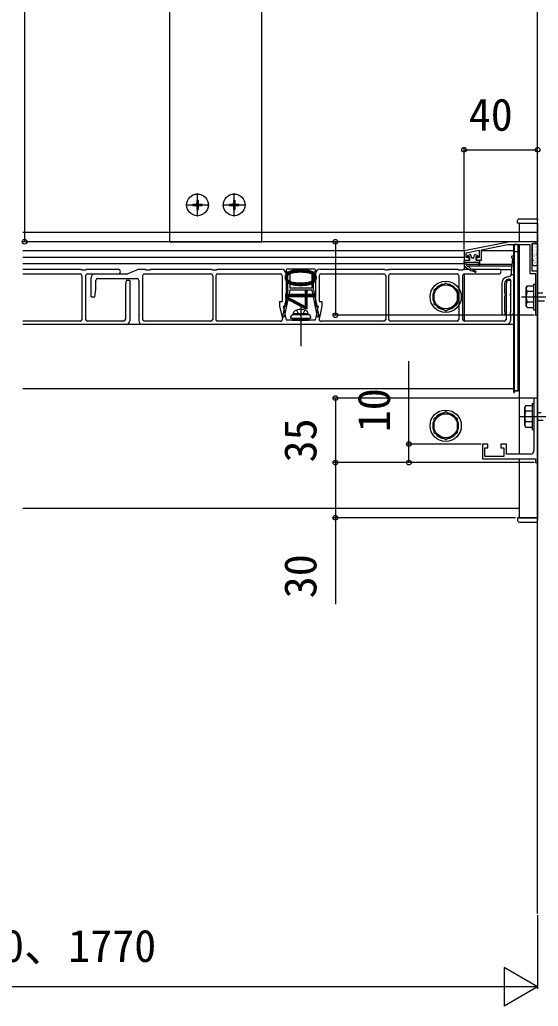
# Model space of a CAD drawing. Units: millimetres, scale not verified. Extents: x -1050 to 1050, y -1570 to 1562.
# Drawn here: x -59 to 223, y 398 to 934 of the extents above; entities that cross this region are included whole.
import ezdxf
from ezdxf.enums import TextEntityAlignment as Align

# ---------------------------------------------------------------- set-up
doc = ezdxf.new("R2010")
doc.units = ezdxf.units.MM
doc.header["$LTSCALE"] = 8
for name, color, linetype in [('0-2_YKK_11', 7, 'Continuous'), ('0-4_YKK_12', 2, 'Continuous'), ('0-5_YKK_13', 4, 'Continuous'), ('0-6_YKK_D', 6, 'Continuous'), ('0-8_YSS_K', 3, 'Continuous')]:
    doc.layers.add(name, color=color, linetype=linetype)
doc.styles.add('ＭＳ ゴシック', font='')
doc.styles.get('ＭＳ ゴシック').set_extended_font_data('MS Gothic')

msp = doc.modelspace()

# ---------------------------------------------------------------- linework, layer by layer
at = {"layer": '0-2_YKK_11'}
msp.add_lwpolyline([(207.5, 813), (182.5, 808), (182.5, 803), (185.2, 803), (185.2, 804.5), (183.7, 804.5), (183.7, 807.016), (190.7, 808.416), (190.7, 804.5), (189.2, 804.5), (189.2, 803), (191.9, 803), (191.9, 808.656), (206.119, 811.5), (218.3, 811.5), (218.3, 795.8), (221.3, 795.8), (221.3, 783.458), (221.42, 783.275), (221.42, 782.725), (221.3, 782.542), (221.3, 773), (222.5, 773), (222.5, 797), (219.5, 797), (219.5, 812), (222.5, 812), (222.5, 813)], close=True, dxfattribs=at)
for points in [[(222.5, 693), (222.5, 728), (220.5, 728), (220.5, 718.458), (220.62, 718.275), (220.62, 717.725), (220.5, 717.542), (220.5, 699.5)], [(218.5, 697.5), (205.5, 697.5), (205.5, 703), (202.5, 703), (202.5, 701), (204.2, 701), (204.2, 696.3), (193.8, 696.3), (193.8, 701), (195.5, 701), (195.5, 703), (192.5, 703), (192.5, 695), (221.3, 695), (221.3, 693), (222.5, 693)]]:
    msp.add_lwpolyline(points, dxfattribs=at)
msp.add_arc((218.5, 699.5), 2, 270.00001, 359.99999, dxfattribs=at)
at = {"layer": '0-4_YKK_12'}
for p, q in [((22.5, 813), (22.5, 1343)), ((72.5, 813), (72.5, 1343)), ((212.5, 823), (222.5, 823)), ((212.5, 823), (212.5, 812.998)), ((222.5, 818), (-57.5, 818)), ((212.5, 813), (-57.5, 813)), ((22.5, 813), (72.5, 813)), ((212.5, 813), (212.5, 812.998)), ((212.5, 813), (212.5, 812.998)), ((212.5, 811.5), (212.5, 697.5)), ((212.5, 811.5), (212.5, 697.5)), ((182.628, 808), (-57.5, 808)), ((182.5, 804.5), (-57.5, 804.5)), ((182.5, 804.5), (182.5, 798)), ((209.5, 808), (191.9, 808)), ((209.5, 733), (209.5, 808)), ((212.5, 808), (212, 808)), ((182.5, 801), (-57.5, 801)), ((182.5, 799.882), (182.61, 799.882)), ((183.7, 800.7), (190.277, 800.7)), ((184.324, 799.882), (208.419, 799.882)), ((190.9, 800.7), (208.505, 800.7)), ((182.5, 795.486), (182.5, 770.054)), ((208.189, 797.7), (202.229, 797.7)), ((209.5, 768), (-57.5, 768)), ((209.5, 733), (-57.5, 733)), ((212.5, 695), (212.5, 668)), ((212.5, 695), (212.5, 663)), ((212.5, 668), (-57.5, 668))]:
    msp.add_line(p, q, dxfattribs=at)
msp.add_lwpolyline([(222.5, 823), (222.5, 663), (212.5, 663)], dxfattribs=at)
at = {"layer": '0-5_YKK_13'}
for p, q in [((37.5, 826.7), (37.5, 839.3)), ((57.5, 826.7), (57.5, 839.3)), ((31.2, 833), (43.8, 833)), ((35, 833.35), (35, 832.65)), ((35, 833.35), (36.65, 833.35)), ((35, 832.65), (36.65, 832.65)), ((37.15, 835.5), (37.85, 835.5)), ((37.15, 835.5), (37.15, 833.85)), ((37.15, 832.15), (37.15, 830.5)), ((37.85, 835.5), (37.85, 833.85)), ((37.85, 832.15), (37.85, 830.5)), ((38.35, 833.35), (40, 833.35)), ((38.35, 832.65), (40, 832.65)), ((40, 833.35), (40, 832.65)), ((51.2, 833), (63.8, 833)), ((55, 833.35), (55, 832.65)), ((55, 833.35), (56.65, 833.35)), ((55, 832.65), (56.65, 832.65)), ((57.15, 835.5), (57.85, 835.5)), ((57.15, 835.5), (57.15, 833.85)), ((57.15, 832.15), (57.15, 830.5)), ((57.85, 835.5), (57.85, 833.85)), ((57.85, 832.15), (57.85, 830.5)), ((58.35, 833.35), (60, 833.35)), ((58.35, 832.65), (60, 832.65)), ((60, 833.35), (60, 832.65)), ((37.15, 830.5), (37.85, 830.5)), ((57.15, 830.5), (57.85, 830.5)), ((211.502, 823), (211.597, 824.561)), ((212.5, 823), (211.502, 823)), ((212.5, 823), (222.502, 823)), ((222.502, 823), (222.502, 824.561)), ((209.5, 731), (209.5, 811.5)), ((209.5, 811.5), (210, 811.5)), ((210, 732), (210, 811.5)), ((212, 811.5), (210, 811.5)), ((210, 731), (210, 811.5)), ((212, 732), (212, 811.5)), ((219.5, 811.2), (219.5, 800.8)), ((219.5, 810.505), (219.525, 810.505)), ((221.7, 812), (220.3, 812)), ((220.307, 811.312), (220.332, 811.312)), ((220.307, 809.817), (220.332, 809.817)), ((220.745, 811.088), (220.749, 811.09)), ((221.02, 810.505), (221.045, 810.505)), ((221.068, 809.782), (221.072, 809.784)), ((221.459, 809.729), (221.501, 809.757)), ((221.827, 811.312), (221.852, 811.312)), ((221.827, 809.817), (221.852, 809.817)), ((222.14, 811.582), (222.144, 811.584)), ((222.439, 810.268), (222.444, 810.269)), ((222.5, 800.8), (222.5, 811.2)), ((185.82, 805.957), (184.385, 805.362)), ((185.5, 804.784), (184.5, 804.784)), ((185.5, 804.784), (185.5, 802.984)), ((186.64, 804.207), (186.225, 805.757)), ((187.759, 804.207), (188.175, 805.757)), ((190.015, 805.362), (188.579, 805.957)), ((189.9, 804.784), (188.9, 804.784)), ((188.9, 804.784), (188.9, 802.984)), ((209.5, 807.5), (210, 807.5)), ((209.5, 774.189), (209.5, 804.589)), ((212, 807.5), (210, 807.5)), ((219.5, 809.01), (219.525, 809.01)), ((219.5, 807.515), (219.525, 807.515)), ((219.5, 806.02), (219.525, 806.02)), ((219.5, 804.525), (219.525, 804.525)), ((219.672, 809.288), (219.677, 809.29)), ((219.995, 807.982), (220, 807.983)), ((220.295, 806.667), (220.3, 806.669)), ((220.307, 808.322), (220.332, 808.322)), ((220.307, 806.827), (220.332, 806.827)), ((220.307, 805.332), (220.332, 805.332)), ((220.575, 805.226), (220.616, 805.253)), ((220.783, 805.42), (220.788, 805.421)), ((221.017, 807.477), (221.059, 807.505)), ((221.02, 809.01), (221.045, 809.01)), ((221.02, 807.515), (221.045, 807.515)), ((221.02, 806.02), (221.045, 806.02)), ((221.02, 804.525), (221.045, 804.525)), ((221.367, 808.467), (221.372, 808.469)), ((221.827, 808.322), (221.852, 808.322)), ((221.827, 806.827), (221.852, 806.827)), ((221.827, 805.332), (221.852, 805.332)), ((221.855, 807.22), (221.86, 807.221)), ((221.919, 806.116), (221.961, 806.143)), ((222.178, 805.914), (222.183, 805.915)), ((222.362, 808.367), (222.403, 808.395)), ((222.477, 804.599), (222.482, 804.601)), ((182.5, 801.784), (182.5, 800.115)), ((182.8, 802.984), (185.5, 802.984)), ((183.7, 800.484), (183.7, 801.784)), ((187.47, 803.984), (186.93, 803.984)), ((188.9, 802.984), (190.6, 802.984)), ((190.1, 801.784), (190.304, 800.536)), ((190.9, 802.684), (190.9, 800.584)), ((208.832, 803.814), (207.852, 794.488)), ((219.5, 803.03), (219.525, 803.03)), ((219.5, 801.535), (219.525, 801.535)), ((219.69, 800.723), (219.732, 800.75)), ((219.711, 803.62), (219.715, 803.621)), ((220.034, 802.313), (220.038, 802.315)), ((220.132, 802.974), (220.174, 803.002)), ((220.3, 800), (221.7, 800)), ((220.307, 803.837), (220.332, 803.837)), ((220.307, 802.342), (220.332, 802.342)), ((220.307, 800.847), (220.332, 800.847)), ((220.333, 800.999), (220.338, 801.001)), ((221.02, 803.03), (221.045, 803.03)), ((221.02, 801.535), (221.045, 801.535)), ((221.02, 800.04), (221.045, 800.04)), ((221.035, 801.613), (221.077, 801.64)), ((221.106, 804.114), (221.111, 804.115)), ((221.405, 802.799), (221.41, 802.801)), ((221.477, 803.864), (221.519, 803.892)), ((221.827, 803.837), (221.852, 803.837)), ((221.827, 802.342), (221.852, 802.342)), ((221.827, 800.847), (221.852, 800.847)), ((221.893, 801.551), (221.898, 801.553)), ((222.216, 800.245), (222.221, 800.247)), ((-57.5, 798), (-25.834, 798)), ((-57.5, 795.5), (-26.334, 795.5)), ((-25.834, 798), (-25.334, 797.7)), ((-25.334, 797.7), (-23.334, 797.7)), ((-25.334, 794.5), (-25.334, 770.8)), ((-23.334, 797.7), (-22.834, 798)), ((-23.334, 794.5), (-23.334, 770.8)), ((-22.834, 798), (-5.584, 798)), ((-22.334, 795.5), (-5.584, 795.5)), ((-20.334, 783), (-20.334, 793.5)), ((-18.334, 795.5), (-0.334, 795.5)), ((5.666, 798), (-0.334, 795.5)), ((5.666, 798), (9.166, 798)), ((7.666, 794.5), (7.666, 770.8)), ((8.666, 795.5), (44.866, 795.5)), ((9.166, 798), (9.666, 797.7)), ((9.666, 797.7), (11.666, 797.7)), ((11.666, 797.7), (12.166, 798)), ((12.166, 798), (45.166, 798)), ((45.166, 798), (45.666, 797.7)), ((45.866, 794.5), (45.866, 770.8)), ((47.466, 794.5), (47.466, 770.8)), ((47.666, 797.7), (48.166, 798)), ((48.166, 798), (83.166, 798)), ((48.466, 795.5), (82.666, 795.5)), ((83.666, 794.5), (83.666, 780.5)), ((85.666, 797.5), (85.666, 797.1)), ((85.666, 795.5), (85.666, 778)), ((101.166, 798), (86.166, 798)), ((86.166, 796.6), (86.666, 796.6)), ((86.666, 786.7), (86.666, 796.6)), ((87.666, 796.6), (87.666, 787.7)), ((87.666, 796.6), (99.666, 796.6)), ((99.666, 796.6), (99.666, 787.7)), ((100.666, 786.7), (100.666, 796.6)), ((100.666, 796.6), (101.166, 796.6)), ((101.666, 797.1), (101.666, 797.5)), ((101.666, 795.5), (101.666, 778)), ((103.666, 794.5), (103.666, 780.5)), ((104.166, 798), (139.166, 798)), ((104.666, 795.5), (138.866, 795.5)), ((139.166, 798), (139.666, 797.7)), ((139.666, 797.7), (140.666, 797.7)), ((139.866, 794.5), (139.866, 770.8)), ((141.666, 797.7), (140.666, 797.7)), ((141.466, 794.5), (141.466, 770.8)), ((141.666, 797.7), (142.166, 798)), ((142.166, 798), (179.166, 798)), ((142.466, 795.5), (178.666, 795.5)), ((179.166, 798), (179.666, 797.7)), ((179.666, 797.7), (181.666, 797.7)), ((179.666, 794.5), (179.666, 770.8)), ((181.666, 797.7), (182.166, 798)), ((181.666, 794.5), (181.666, 770.8)), ((182.166, 798), (185.138, 798)), ((182.666, 795.5), (201.416, 795.5)), ((186.894, 798), (201.416, 798)), ((205.965, 793.983), (207.852, 794.488)), ((207.925, 795.189), (209.5, 795.189)), ((-17.834, 787), (-17.834, 792)), ((-16.834, 793), (4.666, 793)), ((-1.634, 789.6), (-1.634, 770.8)), ((0.666, 792), (0.666, 770)), ((5.666, 792), (5.666, 770)), ((203, 790.119), (203, 774.189)), ((204.5, 790.119), (204.5, 785.163)), ((205.666, 792), (205.366, 789.6)), ((205.366, 789.6), (205.366, 770.8)), ((207.666, 792), (205.666, 792)), ((206.353, 792.534), (206.741, 792.638)), ((207.666, 792), (207.666, 774.741)), ((208, 785.163), (208, 791.672)), ((216.3, 788), (216.733, 788.75)), ((220.3, 788.75), (216.731, 788.75)), ((220.3, 790), (220.3, 776)), ((220.3, 790), (221.3, 790)), ((220.3, 788.75), (220.3, 777.25)), ((221.3, 790), (221.3, 776)), ((-20.334, 783), (-18.334, 783)), ((-18.334, 783), (-17.834, 787)), ((87.666, 786.599), (84.733, 772.2)), ((86.666, 786.7), (84.935, 778.2)), ((99.666, 787.7), (87.666, 787.7)), ((99.666, 786.7), (87.666, 786.7)), ((87.666, 786.7), (87.666, 786.599)), ((99.666, 786.7), (99.666, 786.599)), ((99.666, 786.599), (102.599, 772.2)), ((100.666, 786.7), (102.398, 778.2)), ((204.5, 783.214), (204.5, 775.163)), ((208, 775.163), (208, 783.214)), ((213.8, 783), (312.8, 783)), ((216.3, 778), (216.3, 788)), ((220.3, 785.887), (216.747, 785.887)), ((222.5, 785.25), (225.3, 785.25)), ((82.166, 780.5), (83.666, 780.5)), ((82.166, 780.5), (82.166, 778)), ((82.166, 778), (83.685, 771.012)), ((84.166, 778), (85.666, 778)), ((84.166, 778), (85.84, 770.3)), ((84.635, 777.9), (84.635, 776.727)), ((103.166, 778), (101.492, 770.3)), ((101.666, 778), (103.166, 778)), ((105.166, 778), (103.647, 771.012)), ((103.666, 780.5), (105.166, 780.5)), ((105.166, 780.5), (105.166, 778)), ((216.3, 778), (216.733, 777.25)), ((220.3, 780.113), (216.747, 780.113)), ((226.3, 780.75), (222.5, 780.75)), ((84.635, 776.727), (83.916, 773.2)), ((83.916, 773.2), (84.004, 772.2)), ((84.004, 772.2), (84.733, 772.2)), ((89.666, 773.8), (89.808, 774.602)), ((97.666, 773.8), (89.666, 773.8)), ((89.666, 773.8), (89.754, 773.3)), ((97.666, 773.3), (89.666, 773.3)), ((97.578, 773.3), (89.754, 773.3)), ((93.666, 777.2), (93.666, 756.3)), ((97.666, 773.8), (97.525, 774.602)), ((97.666, 773.8), (97.578, 773.3)), ((102.599, 772.2), (103.329, 772.2)), ((103.416, 773.2), (103.329, 772.2)), ((207.666, 773.636), (207.666, 770)), ((216.731, 777.25), (220.3, 777.25)), ((220.3, 776), (221.3, 776)), ((-26.334, 769.8), (-57.5, 769.8)), ((-1.334, 768), (-57.5, 768)), ((-2.634, 769.8), (-22.334, 769.8)), ((205.666, 768), (7.666, 768)), ((44.866, 769.8), (8.666, 769.8)), ((82.708, 769.8), (48.466, 769.8)), ((93.166, 770.3), (85.84, 770.3)), ((88.166, 771.8), (88.166, 771.5)), ((89.166, 771.5), (89.166, 770.3)), ((89.166, 770.397), (89.264, 770.3)), ((89.186, 771.5), (90.386, 770.3)), ((90.309, 771.5), (91.509, 770.3)), ((91.431, 771.5), (92.631, 770.3)), ((92.554, 771.5), (93.754, 770.3)), ((93.676, 771.5), (94.876, 770.3)), ((101.492, 770.3), (94.166, 770.3)), ((94.799, 771.5), (95.999, 770.3)), ((95.921, 771.5), (97.121, 770.3)), ((97.044, 771.5), (98.166, 770.377)), ((138.866, 769.8), (104.624, 769.8)), ((178.666, 769.8), (142.466, 769.8)), ((204.366, 769.8), (182.666, 769.8)), ((210, 731), (209.5, 731)), ((210, 732), (212, 732)), ((219.5, 725), (219.5, 711)), ((219.5, 725), (220.5, 725)), ((220.5, 725), (220.5, 711)), ((215.5, 723), (215.933, 723.75)), ((215.5, 713), (215.5, 723)), ((219.5, 723.75), (215.931, 723.75)), ((219.5, 720.887), (215.947, 720.887)), ((219.5, 723.75), (219.5, 712.25)), ((222.5, 720.25), (224.5, 720.25)), ((213, 718), (312, 718)), ((219.5, 715.113), (215.947, 715.113)), ((225.5, 715.75), (222.5, 715.75)), ((215.5, 713), (215.933, 712.25)), ((215.931, 712.25), (219.5, 712.25)), ((219.5, 711), (220.5, 711)), ((211.502, 663), (211.597, 661.439)), ((212.5, 663), (211.502, 663)), ((212.5, 663), (222.502, 663)), ((222.502, 663), (222.502, 661.439))]:
    msp.add_line(p, q, dxfattribs=at)
for points in [[(212.595, 825.5), (222.502, 825.5), (222.502, 824.561)], [(209.5, 811.5), (209.5, 731), (210, 731)], [(212, 811.5), (212, 732), (210, 732)], [(190.9, 801.784), (182.5, 801.784), (182.5, 802.684)], [(45.666, 797.7), (46.666, 797.7), (47.666, 797.7)], [(0.666, 792), (-1.334, 792), (-1.634, 789.6)], [(102.698, 777.9), (102.698, 776.727), (103.416, 773.2)], [(91.408, 775.795), (92.521, 773.563), (93.666, 772.954)], [(95.924, 775.795), (94.811, 773.563), (93.666, 772.954)], [(88.166, 771.5), (99.166, 771.5), (99.166, 771.8)], [(89.166, 770.3), (98.166, 770.3), (98.166, 771.5)], [(212.595, 660.5), (222.502, 660.5), (222.502, 661.439)]]:
    msp.add_lwpolyline(points, dxfattribs=at)
for points in [[(172.5, 790.506), (166, 786.753), (166, 779.247), (172.5, 775.494), (179, 779.247), (179, 786.753)], [(172.5, 720.506), (166, 716.753), (166, 709.247), (172.5, 705.494), (179, 709.247), (179, 716.753)]]:
    msp.add_lwpolyline(points, close=True, dxfattribs=at)
for centre, radius in [((37.5, 833), 5.9), ((57.5, 833), 5.9), ((172.5, 783), 8.5), ((172.5, 783), 6.5), ((172.5, 713), 8.5), ((172.5, 713), 6.5)]:
    msp.add_circle(centre, radius, dxfattribs=at)
for centre, radius, start, end in [((36.65, 833.85), 0.5, 270, 0), ((36.65, 832.15), 0.5, 0, 90), ((38.35, 833.85), 0.5, 180, 270), ((38.35, 832.15), 0.5, 90, 180), ((56.65, 833.85), 0.5, 270, 0), ((56.65, 832.15), 0.5, 0, 90), ((58.35, 833.85), 0.5, 180, 270), ((58.35, 832.15), 0.5, 90, 180), ((212.595, 824.5), 1, 90, 176.5), ((220.3, 811.2), 0.8, 90, 180), ((221.7, 811.2), 0.8, 0, 90), ((184.5, 805.084), 0.3, 112.52333, 270), ((185.935, 805.68), 0.3, 15, 112.52333), ((186.93, 804.284), 0.3, 195, 270), ((187.47, 804.284), 0.3, 270, 345), ((188.465, 805.68), 0.3, 67.47667, 165), ((189.9, 805.084), 0.3, 270, 67.47667), ((208.9, 804.589), 0.6, 0, 250.49548), ((182.8, 802.684), 0.3, 90, 180), ((182.8, 800.115), 0.3, 180, 227.23327), ((192.781, 810.906), 15, 227.23327, 253.87973), ((194.422, 810.974), 15, 224.37148, 248.03702), ((190.6, 800.584), 0.3, 189.2775, 0), ((190.6, 802.684), 0.3, 0, 90), ((208.633, 803.835), 0.2, 354.00021, 70.49548), ((220.3, 800.8), 0.8, 180, 270), ((221.7, 800.8), 0.8, 270, 0), ((-26.334, 794.5), 1, 0, 90), ((-22.334, 794.5), 1, 90, 180), ((-18.334, 793.5), 2, 90, 180), ((-5.584, 796.75), 1.25, 270, 90), ((8.666, 794.5), 1, 90, 180), ((44.866, 794.5), 1, 0, 90), ((48.466, 794.5), 1, 90, 180), ((82.666, 794.5), 1, 0, 90), ((83.166, 795.5), 2.5, 0, 90), ((86.166, 797.5), 0.5, 90, 180), ((86.166, 797.1), 0.5, 180, 270), ((101.166, 797.5), 0.5, 0, 90), ((101.166, 797.1), 0.5, 270, 0), ((104.166, 795.5), 2.5, 90, 180), ((104.666, 794.5), 1, 90, 180), ((138.866, 794.5), 1, 0, 90), ((142.466, 794.5), 1, 90, 180), ((178.666, 794.5), 1, 0, 90), ((182.666, 794.5), 1, 90, 180), ((188.7, 796.784), 0.3, 253.87973, 68.03702), ((201.416, 796.75), 1.25, 270, 90), ((207, 790.119), 4, 104.99939, 180), ((-16.834, 792), 1, 90, 180), ((4.666, 792), 1, 0, 90), ((172.5, 783), 7.05, 97.21814, 142.78186), ((172.5, 783), 7.05, 37.21814, 82.78186), ((207, 790.119), 2.5, 104.9981, 180), ((207, 791.672), 1, 0, 105), ((218.856, 787.33), 2.556, 146.25178, 214.38425), ((172.5, 783), 7.05, 157.21814, 202.78186), ((172.5, 783), 7.05, 337.21814, 22.78186), ((204.7, 785.163), 0.2, 180, 234.31467), ((204.7, 783.214), 0.2, 125.68533, 180), ((204, 784.189), 1, 305.68533, 54.31467), ((208.5, 784.189), 1, 125.68533, 234.31467), ((207.8, 785.163), 0.2, 305.68533, 0), ((207.8, 783.214), 0.2, 0, 54.31467), ((225.853, 783), 9.553, 162.41205, 197.58795), ((84.935, 777.9), 0.3, 90, 180), ((102.398, 777.9), 0.3, 0, 90), ((172.5, 783), 7.05, 217.21814, 262.78186), ((172.5, 783), 7.05, 277.21814, 322.78186), ((218.856, 778.67), 2.556, 145.61575, 213.74822), ((89.666, 771.8), 1.5, 90, 180), ((90.694, 774.446), 0.9, 122.05588, 170), ((93.666, 769.7), 6.5, 57.94412, 122.05588), ((96.638, 774.446), 0.9, 10, 57.94412), ((97.666, 771.8), 1.5, 0, 90), ((204, 774.189), 1, 180, 54.31467), ((204.7, 775.163), 0.2, 180, 234.31467), ((208.5, 774.189), 1, 125.68533, 0), ((207.8, 775.163), 0.2, 305.68533, 0), ((-26.334, 770.8), 1, 270, 0), ((-22.334, 770.8), 1, 180, 270), ((-2.634, 770.8), 1, 270, 0), ((-1.334, 770), 2, 270, 0), ((7.666, 770), 2, 180, 270), ((8.666, 770.8), 1, 180, 270), ((44.866, 770.8), 1, 270, 0), ((48.466, 770.8), 1, 180, 270), ((82.708, 770.8), 1, 270, 12.26477), ((93.666, 770.3), 0.5, 180, 0), ((104.624, 770.8), 1, 167.73523, 270), ((138.866, 770.8), 1, 270, 0), ((142.466, 770.8), 1, 180, 270), ((178.666, 770.8), 1, 270, 0), ((182.666, 770.8), 1, 180, 270), ((204.366, 770.8), 1, 270, 0), ((205.666, 770), 2, 270, 0), ((172.5, 713), 7.05, 97.21814, 142.78186), ((172.5, 713), 7.05, 37.21814, 82.78186), ((218.056, 722.33), 2.556, 146.25178, 214.38425), ((225.053, 718), 9.553, 162.41205, 197.58795), ((172.5, 713), 7.05, 157.21814, 202.78186), ((172.5, 713), 7.05, 337.21814, 22.78186), ((218.056, 713.67), 2.556, 145.61575, 213.74822), ((172.5, 713), 7.05, 217.21814, 262.78186), ((172.5, 713), 7.05, 277.21814, 322.78186), ((212.595, 661.5), 1, 183.5, 270)]:
    msp.add_arc(centre, radius, start, end, dxfattribs=at)
at = {"layer": '0-6_YKK_D'}
for p, q in [((-56.5, 1343), (-56.5, 813)), ((182.5, 808.754), (182.5, 864)), ((222.5, 823), (222.5, 864)), ((182.5, 863), (222.5, 863)), ((12.5, 813), (-57.5, 813)), ((172.5, 813), (111.5, 813)), ((112.5, 813), (112.5, 773)), ((220.6, 773), (111.5, 773)), ((220, 728), (111.5, 728)), ((112.5, 728), (112.5, 693)), ((191.8, 703), (151.5, 703)), ((220.6, 693), (111.5, 693)), ((220.6, 693), (111.5, 693)), ((220.6, 693), (151.5, 693)), ((210.502, 663), (111.5, 663)), ((222.5, 447), (222.5, 407)), ((222.5, 408), (204.313, 418.5)), ((204.313, 418.5), (204.313, 397.5)), ((201.5, 408), (-356.5, 408)), ((222.5, 408), (186.127, 408)), ((222.5, 408), (204.313, 397.5))]:
    msp.add_line(p, q, dxfattribs=at)
for points in [[(152.5, 693), (152.5, 703), (152.5, 748.1)], [(112.5, 693), (112.5, 663), (112.5, 615.991)]]:
    msp.add_lwpolyline(points, dxfattribs=at)
for centre in [(182.5, 863), (222.5, 863), (-56.5, 813), (112.5, 813), (112.5, 773), (112.5, 728), (152.5, 703), (112.5, 693), (112.5, 693), (152.5, 693), (112.5, 663)]:
    msp.add_circle(centre, 1.275, dxfattribs=at)
at = {"layer": '0-8_YSS_K'}
msp.add_line((222.5, 448), (222.5, 1409.3), dxfattribs=at)

# ---------------------------------------------------------------- texts
at = {"layer": '0-6_YKK_D', "style": 'ＭＳ ゴシック'}
for s, p in [('40', (185.045, 868)), ('D＝870、1170、1470、1770', (-272.5, 416.273))]:
    msp.add_text(s, height=17.6, dxfattribs=at).set_placement(p, align=Align.BOTTOM_LEFT)
for s, p in [('40', (107.5, 775.546)), ('10', (147.5, 709.418)), ('35', (107.5, 693.045)), ('30', (107.5, 619.218))]:
    msp.add_text(s, height=17.6, rotation=90, dxfattribs=at).set_placement(p, align=Align.BOTTOM_LEFT)

doc.saveas('drawing.dxf')
